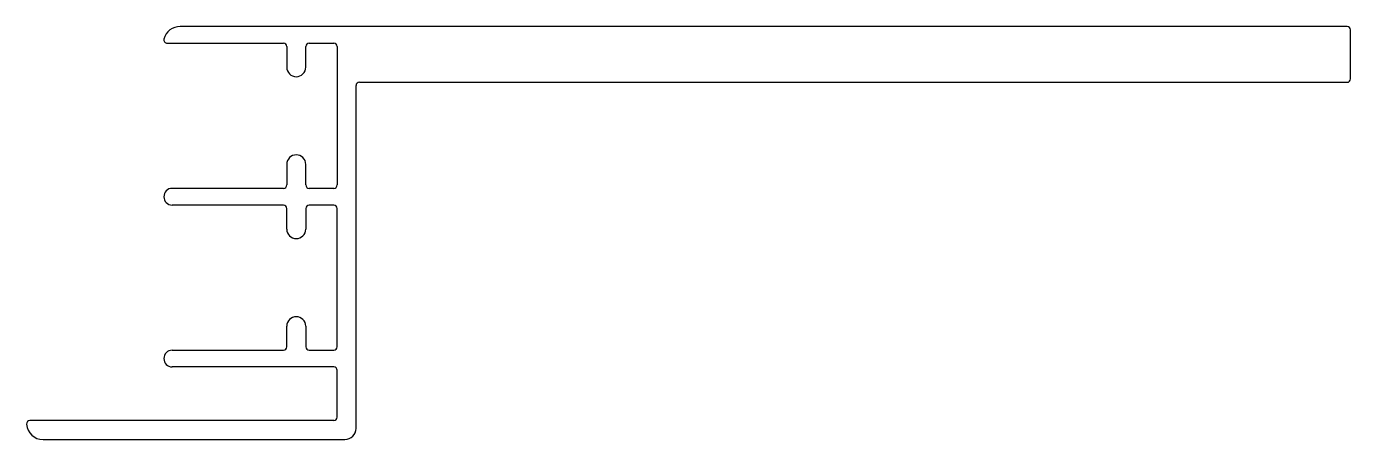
# Model space of a CAD drawing. Extents: x 639 to 758, y 607 to 644.
import ezdxf

# ---------------------------------------------------------------- set-up
doc = ezdxf.new("R2010")
doc.units = 0
doc.layers.get('0').update_dxf_attribs({"linetype": 'CONTINUOUS'})

msp = doc.modelspace()

# ---------------------------------------------------------------- linework, layer by layer
for p, q in [((757.28, 643.54), (652.84, 643.54)), ((757.58, 638.84), (757.58, 643.24)), ((651.68, 642.04), (662.08, 642.04)), ((662.38, 641.74), (662.38, 639.89)), ((664.08, 639.89), (664.08, 641.74)), ((664.38, 642.04), (666.58, 642.04)), ((666.88, 641.74), (666.88, 629.34)), ((668.58, 607.54), (668.58, 638.24)), ((668.88, 638.54), (757.28, 638.54)), ((662.38, 631.19), (662.38, 629.34)), ((664.08, 629.34), (664.08, 631.19)), ((662.08, 629.04), (652.13, 629.04)), ((666.58, 629.04), (664.38, 629.04)), ((662.08, 627.54), (652.13, 627.54)), ((662.38, 625.39), (662.38, 627.24)), ((664.08, 627.24), (664.08, 625.39)), ((666.58, 627.54), (664.38, 627.54)), ((666.88, 614.84), (666.88, 627.24)), ((662.38, 614.84), (662.38, 616.69)), ((664.08, 616.69), (664.08, 614.84)), ((652.13, 614.54), (662.08, 614.54)), ((664.38, 614.54), (666.58, 614.54)), ((666.58, 613.04), (652.13, 613.04)), ((666.88, 608.54), (666.88, 612.74)), ((666.58, 608.24), (639.39, 608.24)), ((640.58, 606.54), (667.58, 606.54))]:
    msp.add_line(p, q)
for centre, radius, start, end in [((652.84, 642.04), 1.5, 90, 165.5195), ((757.28, 643.24), 0.3, 0, 90), ((651.68, 642.34), 0.3, 165.5195, 270), ((662.08, 641.74), 0.3, 0, 90), ((664.38, 641.74), 0.3, 90, 180), ((666.58, 641.74), 0.3, 0, 90), ((663.23, 639.89), 0.85, 180, 360), ((757.28, 638.84), 0.3, 270, 360), ((668.88, 638.24), 0.3, 90, 180), ((663.23, 631.19), 0.85, 360, 180), ((662.08, 629.34), 0.3, 270, 0), ((664.38, 629.34), 0.3, 180, 270), ((666.58, 629.34), 0.3, 270, 0), ((652.13, 628.29), 0.75, 90, 270), ((662.08, 627.24), 0.3, 0, 90), ((664.38, 627.24), 0.3, 90, 180), ((666.58, 627.24), 0.3, 0, 90), ((663.23, 625.39), 0.85, 180, 360), ((663.23, 616.69), 0.85, 360, 180), ((652.13, 613.79), 0.75, 90, 270), ((662.08, 614.84), 0.3, 270, 0), ((664.38, 614.84), 0.3, 180, 270), ((666.58, 614.84), 0.3, 270, 0), ((666.58, 612.74), 0.3, 0, 90), ((639.39, 607.94), 0.3, 90, 184.7884), ((640.58, 608.04), 1.5, 184.7884, 270), ((666.58, 608.54), 0.3, 270, 0), ((667.58, 607.54), 1, 270, 0)]:
    msp.add_arc(centre, radius, start, end)

doc.saveas('drawing.dxf')
